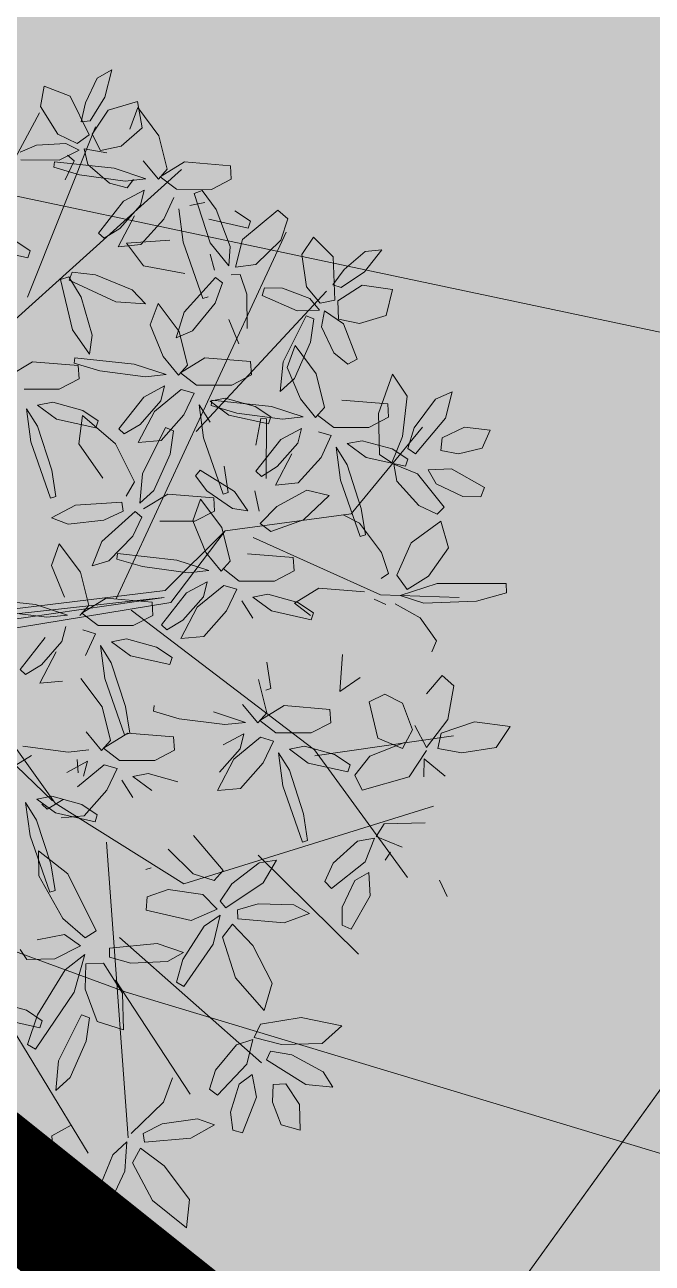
# Model space of a CAD drawing. Header units: inches. Extents: x 218980 to 233865, y 587194 to 599270.
# Drawn here: x 219023.88 to 219029.03, y 587369.88 to 587380.04 of the extents above; entities that cross this region are included whole.
import ezdxf

# ---------------------------------------------------------------- set-up
doc = ezdxf.new("R2010")
doc.units = ezdxf.units.IN
doc.header["$MEASUREMENT"] = 0
for name, pattern in [('01', [0]), ('DASHDOT2', [0.5, 0.25, -0.125, 0, -0.125]), ('State_Boundary_2', [13.5, 5, -1.6, 0.3, -1.6, 5])]:
    doc.linetypes.add(name, pattern=pattern)
doc.layers.get('0').update_dxf_attribs({"lineweight": 0})
for name, color, linetype, lineweight in [('Minor Contour', 250, 'Continuous', 0), ('Planning Boundary', 222, '01', 0), ('Proposed Services', 11, '01', 0), ('Proposed Urban Design', 250, 'Continuous', 0), ('Town Boundary', 220, 'DASHDOT2', 30)]:
    doc.layers.add(name, color=color, linetype=linetype, lineweight=lineweight)
doc.layers.add('Open Space Within Settlement Active', color=7, linetype='01', lineweight=0, true_color=0xb1d336)
doc.layers.add('Open Space Within Settlement Passive', color=7, linetype='01', lineweight=0, true_color=0xcbe279)

# ---------------------------------------------------------------- blocks, each defined once
blk = doc.blocks.new('tree2')
at = {"color": 60}
for p, q in [((325199.115, 3048397.546), (325198.994, 3048397.478)), ((325199.057, 3048397.322), (325199.115, 3048397.546)), ((325198.529, 3048397.245), (325198.558, 3048397.412)), ((325198.558, 3048397.412), (325198.771, 3048397.329)), ((325198.994, 3048397.478), (325198.897, 3048397.273)), ((325198.771, 3048397.329), (325198.929, 3048397.012)), ((325198.935, 3048397.127), (325199.057, 3048397.322)), ((325199.084, 3048397.215), (325199.325, 3048397.285)), ((325199.325, 3048397.285), (325199.364, 3048397.068)), ((325198.672, 3048397.017), (325198.529, 3048397.245)), ((325198.897, 3048397.273), (325198.863, 3048397.119)), ((325198.954, 3048397.018), (325199.084, 3048397.215)), ((325199.327, 3048397.235), (325199.262, 3048397.058)), ((325199.501, 3048397.004), (325199.327, 3048397.235)), ((325198.863, 3048397.119), (325198.935, 3048397.127)), ((325198.83, 3048396.94), (325198.672, 3048397.017)), ((325198.929, 3048397.012), (325198.83, 3048396.94)), ((325199.021, 3048396.882), (325198.954, 3048397.018)), ((325199.364, 3048397.068), (325199.192, 3048396.919)), ((325199.569, 3048396.729), (325199.501, 3048397.004)), ((325198.362, 3048396.87), (325198.496, 3048396.928)), ((325198.496, 3048396.928), (325198.736, 3048396.941)), ((325198.847, 3048396.887), (325198.682, 3048396.804)), ((325198.736, 3048396.941), (325198.847, 3048396.887)), ((325198.888, 3048396.898), (325199.074, 3048396.863)), ((325198.917, 3048396.768), (325198.888, 3048396.898)), ((325199.192, 3048396.919), (325199.021, 3048396.882)), ((325198.682, 3048396.804), (325198.368, 3048396.805)), ((325198.645, 3048396.789), (325198.639, 3048396.745)), ((325199.132, 3048396.737), (325198.645, 3048396.789)), ((325198.804, 3048396.797), (325198.731, 3048396.642)), ((325198.749, 3048396.846), (325198.804, 3048396.797)), ((325199.37, 3048396.799), (325199.496, 3048396.647)), ((325199.512, 3048396.666), (325199.711, 3048396.789)), ((325199.711, 3048396.789), (325200.087, 3048396.758)), ((325198.639, 3048396.745), (325198.85, 3048396.682)), ((325198.85, 3048396.682), (325199.224, 3048396.632)), ((325199.096, 3048396.614), (325198.917, 3048396.768)), ((325199.393, 3048396.651), (325199.132, 3048396.737)), ((325199.496, 3048396.647), (325199.569, 3048396.729)), ((325199.24, 3048396.576), (325199.096, 3048396.614)), ((325199.224, 3048396.632), (325199.393, 3048396.651)), ((325199.292, 3048396.644), (325199.24, 3048396.576)), ((325199.644, 3048396.565), (325199.512, 3048396.666)), ((325199.38, 3048396.557), (325199.211, 3048396.466)), ((325199.349, 3048396.435), (325199.38, 3048396.557)), ((325199.541, 3048396.319), (325199.624, 3048396.498)), ((325199.932, 3048396.564), (325199.644, 3048396.565)), ((325199.791, 3048396.529), (325199.855, 3048396.555)), ((325199.211, 3048396.466), (325199.006, 3048396.205)), ((325199.181, 3048396.242), (325199.349, 3048396.435)), ((325199.878, 3048396.456), (325199.754, 3048396.432)), ((325199.299, 3048396.348), (325199.165, 3048396.092)), ((325199.353, 3048396.11), (325199.541, 3048396.319)), ((325199.006, 3048396.205), (325199.05, 3048396.163)), ((325199.05, 3048396.163), (325199.181, 3048396.242)), ((325198.102, 3048396.075), (325198.426, 3048396.002)), ((325198.445, 3048396.06), (325198.317, 3048396.145)), ((325199.165, 3048396.092), (325199.353, 3048396.11)), ((325199.59, 3048396.146), (325199.235, 3048396.122)), ((325199.235, 3048396.122), (325199.374, 3048395.935)), ((325198.426, 3048396.002), (325198.445, 3048396.06)), ((325198.764, 3048395.819), (325198.788, 3048395.884)), ((325198.788, 3048395.884), (325198.98, 3048395.862)), ((325198.694, 3048395.823), (325198.76, 3048395.845)), ((325198.792, 3048395.412), (325198.694, 3048395.823)), ((325198.76, 3048395.845), (325198.862, 3048395.68)), ((325199.147, 3048395.64), (325198.764, 3048395.819)), ((325198.98, 3048395.862), (325199.281, 3048395.738)), ((325198.862, 3048395.68), (325198.952, 3048395.367)), ((325198.93, 3048395.211), (325198.792, 3048395.412)), ((325198.952, 3048395.367), (325198.93, 3048395.211)), ((325198.811, 3048395.182), (325198.804, 3048395.138)), ((325198.263, 3048395.027), (325198.462, 3048395.149)), ((325198.462, 3048395.149), (325198.838, 3048395.118)), ((325198.683, 3048394.925), (325198.395, 3048394.925)), ((325198.415, 3048394.763), (325198.45, 3048394.491)), ((325198.505, 3048394.619), (325198.415, 3048394.763)), ((325198.629, 3048394.817), (325198.505, 3048394.792)), ((325198.621, 3048394.26), (325198.505, 3048394.619)), ((325198.655, 3048394.042), (325198.621, 3048394.26))]:
    blk.add_line(p, q, dxfattribs=at)
at = {"color": 44}
for p, q in [((325197.484, 3048395.268), (325198.521, 3048397.192)), ((325198.421, 3048395.678), (325198.98, 3048397.077)), ((325197.575, 3048394.824), (325199.687, 3048396.726)), ((325199.149, 3048393.204), (325200.544, 3048396.213)), ((325199.805, 3048394.577), (325200.876, 3048395.727)), ((325201.078, 3048393.9), (325201.664, 3048394.611)), ((325200.044, 3048393.76), (325201.078, 3048393.9)), ((325199.552, 3048393.272), (325200.044, 3048393.76)), ((325199.597, 3048393.173), (325200.044, 3048393.76)), ((325200.273, 3048393.706), (325201.319, 3048393.236)), ((325197.629, 3048393.038), (325199.552, 3048393.272)), ((325197.586, 3048392.932), (325199.543, 3048393.213)), ((325199.543, 3048393.213), (325197.609, 3048393)), ((325197.687, 3048392.859), (325199.597, 3048393.173)), ((325199.273, 3048393.11), (325200.778, 3048391.963)), ((325197.687, 3048392.859), (325198.65, 3048391.525)), ((325197.445, 3048392.685), (325198.626, 3048391.544)), ((325200.78, 3048391.915), (325201.918, 3048392.078)), ((325200.778, 3048391.963), (325201.54, 3048390.915)), ((325198.65, 3048391.525), (325199.705, 3048390.862)), ((325199.705, 3048390.862), (325201.753, 3048391.502)), ((325197.325, 3048391.271), (325198.919, 3048388.652)), ((325199.07, 3048391.205), (325199.248, 3048388.777)), ((325200.315, 3048391.099), (325201.138, 3048390.285)), ((325199.176, 3048390.423), (325200.342, 3048389.394)), ((325199.143, 3048390.073), (325199.757, 3048389.138))]:
    blk.add_line(p, q, dxfattribs=at)
at = {"color": 62}
for p, q in [((325200.087, 3048396.758), (325200.094, 3048396.648)), ((325200.094, 3048396.648), (325199.932, 3048396.564)), ((325199.921, 3048396.126), (325199.791, 3048396.529)), ((325199.855, 3048396.555), (325199.97, 3048396.399)), ((325199.664, 3048396.403), (325199.699, 3048396.131)), ((325199.97, 3048396.399), (325200.084, 3048396.094)), ((325200.252, 3048396.304), (325200.124, 3048396.388)), ((325200.186, 3048396.153), (325200.476, 3048396.394)), ((325200.476, 3048396.394), (325200.557, 3048396.321)), ((325199.909, 3048396.318), (325200.233, 3048396.245)), ((325200.233, 3048396.245), (325200.252, 3048396.304)), ((325200.557, 3048396.321), (325200.501, 3048396.147)), ((325200.674, 3048396.03), (325200.768, 3048396.171)), ((325200.768, 3048396.171), (325200.929, 3048396.009)), ((325199.699, 3048396.131), (325199.861, 3048395.669)), ((325200.075, 3048395.937), (325199.921, 3048396.126)), ((325200.084, 3048396.094), (325200.075, 3048395.937)), ((325200.13, 3048395.926), (325200.186, 3048396.153)), ((325200.501, 3048396.147), (325200.295, 3048395.946)), ((325201.187, 3048395.886), (325201.331, 3048396.067)), ((325201.331, 3048396.067), (325201.194, 3048396.054)), ((325199.956, 3048395.9), (325199.921, 3048396.032)), ((325200.711, 3048395.763), (325200.674, 3048396.03)), ((325200.929, 3048396.009), (325200.944, 3048395.655)), ((325201.194, 3048396.054), (325201.021, 3048395.906)), ((325199.374, 3048395.935), (325199.714, 3048395.872)), ((325200.094, 3048395.863), (325200.167, 3048395.866)), ((325200.295, 3048395.946), (325200.13, 3048395.926)), ((325200.167, 3048395.866), (325200.223, 3048395.705)), ((325201.021, 3048395.906), (325200.928, 3048395.779)), ((325200.997, 3048395.758), (325201.187, 3048395.886)), ((325199.709, 3048395.557), (325199.964, 3048395.84)), ((325200.023, 3048395.796), (325199.961, 3048395.631)), ((325199.964, 3048395.84), (325200.023, 3048395.796)), ((325200.825, 3048395.629), (325200.711, 3048395.763)), ((325200.928, 3048395.779), (325200.997, 3048395.758)), ((325200.969, 3048395.65), (325201.168, 3048395.777)), ((325201.168, 3048395.777), (325201.417, 3048395.743)), ((325199.281, 3048395.738), (325199.39, 3048395.624)), ((325199.861, 3048395.669), (325199.904, 3048395.682)), ((325200.223, 3048395.705), (325200.224, 3048395.422)), ((325200.348, 3048395.694), (325200.368, 3048395.756)), ((325200.634, 3048395.566), (325200.348, 3048395.694)), ((325200.368, 3048395.756), (325200.514, 3048395.754)), ((325200.514, 3048395.754), (325200.739, 3048395.668)), ((325200.739, 3048395.668), (325200.818, 3048395.573)), ((325201.417, 3048395.743), (325201.364, 3048395.529)), ((325199.39, 3048395.624), (325199.147, 3048395.64)), ((325199.493, 3048395.628), (325199.428, 3048395.451)), ((325199.666, 3048395.397), (325199.493, 3048395.628)), ((325199.642, 3048395.345), (325199.709, 3048395.557)), ((325199.961, 3048395.631), (325199.777, 3048395.403)), ((325200.818, 3048395.573), (325200.634, 3048395.566)), ((325200.944, 3048395.655), (325200.825, 3048395.629)), ((325200.834, 3048395.436), (325200.86, 3048395.567)), ((325200.86, 3048395.567), (325201.016, 3048395.46)), ((325200.975, 3048395.499), (325200.969, 3048395.65)), ((325200.156, 3048395.296), (325200.074, 3048395.495)), ((325200.519, 3048395.148), (325200.708, 3048395.527)), ((325200.708, 3048395.527), (325200.772, 3048395.501)), ((325200.772, 3048395.501), (325200.745, 3048395.309)), ((325201.146, 3048395.463), (325200.975, 3048395.499)), ((325201.016, 3048395.46), (325201.126, 3048395.171)), ((325201.364, 3048395.529), (325201.146, 3048395.463)), ((325199.428, 3048395.451), (325199.536, 3048395.192)), ((325199.777, 3048395.403), (325199.642, 3048395.345)), ((325199.735, 3048395.122), (325199.666, 3048395.397)), ((325200.935, 3048395.223), (325200.834, 3048395.436)), ((325200.618, 3048395.281), (325200.553, 3048395.103)), ((325200.745, 3048395.309), (325200.613, 3048395.012)), ((325200.791, 3048395.049), (325200.618, 3048395.281)), ((325199.298, 3048395.13), (325198.811, 3048395.182)), ((325199.536, 3048395.192), (325199.662, 3048395.04)), ((325199.678, 3048395.059), (325199.877, 3048395.182)), ((325199.877, 3048395.182), (325200.253, 3048395.151)), ((325200.253, 3048395.151), (325200.26, 3048395.041)), ((325201.051, 3048395.13), (325200.935, 3048395.223)), ((325201.126, 3048395.171), (325201.051, 3048395.13)), ((325198.804, 3048395.138), (325199.016, 3048395.075)), ((325198.838, 3048395.118), (325198.845, 3048395.009)), ((325199.016, 3048395.075), (325199.39, 3048395.025)), ((325199.559, 3048395.044), (325199.298, 3048395.13)), ((325199.662, 3048395.04), (325199.735, 3048395.122)), ((325199.81, 3048394.958), (325199.678, 3048395.059)), ((325200.496, 3048394.906), (325200.519, 3048395.148)), ((325200.553, 3048395.103), (325200.661, 3048394.844)), ((325198.845, 3048395.009), (325198.683, 3048394.925)), ((325199.546, 3048394.95), (325199.376, 3048394.859)), ((325199.39, 3048395.025), (325199.559, 3048395.044)), ((325199.515, 3048394.828), (325199.546, 3048394.95)), ((325200.098, 3048394.957), (325199.81, 3048394.958)), ((325200.26, 3048395.041), (325200.098, 3048394.957)), ((325200.613, 3048395.012), (325200.496, 3048394.906)), ((325201.302, 3048394.724), (325201.418, 3048395.046)), ((325201.418, 3048395.046), (325201.538, 3048394.866)), ((325199.376, 3048394.859), (325199.172, 3048394.598)), ((325199.684, 3048394.922), (325199.465, 3048394.741)), ((325199.789, 3048394.891), (325199.684, 3048394.922)), ((325199.706, 3048394.712), (325199.789, 3048394.891)), ((325200.044, 3048394.849), (325199.92, 3048394.825)), ((325200.29, 3048394.781), (325200.044, 3048394.849)), ((325201.538, 3048394.866), (325201.5, 3048394.535)), ((325201.771, 3048394.841), (325201.906, 3048394.903)), ((325201.906, 3048394.903), (325201.852, 3048394.686)), ((325198.505, 3048394.792), (325198.66, 3048394.678)), ((325198.875, 3048394.748), (325198.629, 3048394.817)), ((325199.003, 3048394.664), (325198.875, 3048394.748)), ((325199.347, 3048394.635), (325199.515, 3048394.828)), ((325199.83, 3048394.796), (325199.865, 3048394.524)), ((325199.92, 3048394.652), (325199.83, 3048394.796)), ((325199.92, 3048394.825), (325200.075, 3048394.711)), ((325199.936, 3048394.834), (325199.929, 3048394.79)), ((325199.929, 3048394.79), (325200.141, 3048394.727)), ((325200.423, 3048394.782), (325199.936, 3048394.834)), ((325200.418, 3048394.697), (325200.29, 3048394.781)), ((325200.684, 3048394.697), (325200.423, 3048394.782)), ((325201.002, 3048394.834), (325201.378, 3048394.803)), ((325201.378, 3048394.803), (325201.385, 3048394.693)), ((325201.596, 3048394.607), (325201.771, 3048394.841)), ((325198.66, 3048394.678), (325198.984, 3048394.606)), ((325198.874, 3048394.708), (325198.842, 3048394.476)), ((325199.145, 3048394.476), (325198.874, 3048394.708)), ((325198.984, 3048394.606), (325199.003, 3048394.664)), ((325199.465, 3048394.741), (325199.331, 3048394.485)), ((325199.519, 3048394.503), (325199.706, 3048394.712)), ((325200.075, 3048394.711), (325200.399, 3048394.638)), ((325200.141, 3048394.727), (325200.515, 3048394.677)), ((325200.337, 3048394.682), (325200.297, 3048394.465)), ((325200.382, 3048394.68), (325200.337, 3048394.682)), ((325200.399, 3048394.638), (325200.418, 3048394.697)), ((325200.515, 3048394.677), (325200.684, 3048394.697)), ((325201.385, 3048394.693), (325201.223, 3048394.609)), ((325201.852, 3048394.686), (325201.607, 3048394.394)), ((325199.172, 3048394.598), (325199.216, 3048394.556)), ((325199.216, 3048394.556), (325199.347, 3048394.635)), ((325199.367, 3048394.23), (325199.555, 3048394.608)), ((325199.555, 3048394.608), (325199.619, 3048394.582)), ((325199.619, 3048394.582), (325199.592, 3048394.39)), ((325201.543, 3048394.438), (325201.596, 3048394.607)), ((325201.825, 3048394.524), (325202.009, 3048394.611)), ((325202.009, 3048394.611), (325202.219, 3048394.588)), ((325202.219, 3048394.588), (325202.153, 3048394.44)), ((325198.45, 3048394.491), (325198.612, 3048394.029)), ((325198.842, 3048394.476), (325199.041, 3048394.194)), ((325199.3, 3048394.163), (325199.145, 3048394.476)), ((325199.331, 3048394.485), (325199.519, 3048394.503)), ((325199.865, 3048394.524), (325200.027, 3048394.062)), ((325200.501, 3048394.511), (325200.297, 3048394.25)), ((325201.815, 3048394.42), (325201.825, 3048394.524)), ((325202.153, 3048394.44), (325201.959, 3048394.394)), ((325199.592, 3048394.39), (325199.46, 3048394.093)), ((325201.607, 3048394.394), (325201.543, 3048394.438)), ((325201.959, 3048394.394), (325201.815, 3048394.42)), ((325199.839, 3048394.26), (325199.802, 3048394.212)), ((325200.12, 3048394.084), (325199.839, 3048394.26)), ((325200.07, 3048394.075), (325200.035, 3048394.293)), ((325200.297, 3048394.25), (325200.341, 3048394.208)), ((325201.71, 3048394.261), (325201.9, 3048394.271)), ((325201.9, 3048394.271), (325202.173, 3048394.116)), ((325199.233, 3048394.045), (325199.3, 3048394.163)), ((325199.344, 3048393.988), (325199.367, 3048394.23)), ((325199.802, 3048394.212), (325199.895, 3048394.089)), ((325198.612, 3048394.029), (325198.655, 3048394.042)), ((325199.46, 3048394.093), (325199.344, 3048393.988)), ((325199.375, 3048393.941), (325199.574, 3048394.063)), ((325199.574, 3048394.063), (325199.95, 3048394.032)), ((325199.895, 3048394.089), (325200.104, 3048393.943)), ((325199.95, 3048394.032), (325199.957, 3048393.923)), ((325200.027, 3048394.062), (325200.07, 3048394.075)), ((325202.143, 3048394.041), (325201.993, 3048394.043)), ((325202.173, 3048394.116), (325202.143, 3048394.041)), ((325198.62, 3048393.868), (325198.816, 3048393.973)), ((325198.816, 3048393.973), (325199.196, 3048393.996)), ((325199.196, 3048393.996), (325199.207, 3048393.923)), ((325199.843, 3048394.02), (325199.778, 3048393.842)), ((325200.016, 3048393.789), (325199.843, 3048394.02)), ((325198.757, 3048393.815), (325198.62, 3048393.868)), ((325199.048, 3048393.848), (325198.757, 3048393.815)), ((325199.033, 3048393.673), (325199.305, 3048393.921)), ((325199.207, 3048393.923), (325199.048, 3048393.848)), ((325199.36, 3048393.872), (325199.287, 3048393.717)), ((325199.305, 3048393.921), (325199.36, 3048393.872)), ((325199.795, 3048393.839), (325199.507, 3048393.839)), ((325199.957, 3048393.923), (325199.795, 3048393.839)), ((325198.683, 3048393.654), (325198.618, 3048393.476)), ((325198.857, 3048393.422), (325198.683, 3048393.654)), ((325198.952, 3048393.473), (325199.033, 3048393.673)), ((325199.287, 3048393.717), (325199.089, 3048393.515)), ((325199.161, 3048393.574), (325199.154, 3048393.529)), ((325199.154, 3048393.529), (325199.366, 3048393.467)), ((325199.648, 3048393.521), (325199.161, 3048393.574)), ((325198.618, 3048393.476), (325198.727, 3048393.217)), ((325198.926, 3048393.147), (325198.857, 3048393.422)), ((325199.089, 3048393.515), (325198.952, 3048393.473)), ((325199.366, 3048393.467), (325199.74, 3048393.417)), ((325198.489, 3048393.155), (325198.002, 3048393.207)), ((325198.749, 3048393.07), (325198.489, 3048393.155)), ((325198.852, 3048393.065), (325198.926, 3048393.147)), ((325198.869, 3048393.085), (325199.068, 3048393.207)), ((325199.068, 3048393.207), (325199.444, 3048393.176)), ((325199.444, 3048393.176), (325199.451, 3048393.067)), ((325198.207, 3048393.1), (325198.581, 3048393.051)), ((325198.581, 3048393.051), (325198.749, 3048393.07)), ((325199.001, 3048392.983), (325198.869, 3048393.085)), ((325199.451, 3048393.067), (325199.289, 3048392.983)), ((325198.705, 3048392.853), (325198.737, 3048392.976)), ((325198.98, 3048392.916), (325198.875, 3048392.947)), ((325198.897, 3048392.737), (325198.98, 3048392.916)), ((325199.289, 3048392.983), (325199.001, 3048392.983)), ((325199.02, 3048392.821), (325199.056, 3048392.549)), ((325199.11, 3048392.677), (325199.02, 3048392.821)), ((325199.235, 3048392.875), (325199.111, 3048392.851))]:
    blk.add_line(p, q, dxfattribs=at)
at = {"color": 64}
for p, q in [((325200.86, 3048394.774), (325200.791, 3048395.049)), ((325200.661, 3048394.844), (325200.786, 3048394.692)), ((325200.786, 3048394.692), (325200.86, 3048394.774)), ((325200.381, 3048394.191), (325200.382, 3048394.68)), ((325200.935, 3048394.61), (325200.803, 3048394.711)), ((325201.311, 3048394.387), (325201.302, 3048394.724)), ((325200.671, 3048394.602), (325200.501, 3048394.511)), ((325200.64, 3048394.48), (325200.671, 3048394.602)), ((325200.914, 3048394.543), (325200.809, 3048394.574)), ((325200.831, 3048394.364), (325200.914, 3048394.543)), ((325201.223, 3048394.609), (325200.935, 3048394.61)), ((325200.472, 3048394.288), (325200.64, 3048394.48)), ((325200.955, 3048394.448), (325200.99, 3048394.176)), ((325201.045, 3048394.304), (325200.955, 3048394.448)), ((325201.169, 3048394.501), (325201.045, 3048394.477)), ((325201.045, 3048394.477), (325201.2, 3048394.363)), ((325201.415, 3048394.433), (325201.169, 3048394.501)), ((325201.5, 3048394.535), (325201.412, 3048394.319)), ((325200.59, 3048394.393), (325200.456, 3048394.137)), ((325200.644, 3048394.155), (325200.831, 3048394.364)), ((325201.2, 3048394.363), (325201.524, 3048394.291)), ((325201.412, 3048394.319), (325201.311, 3048394.387)), ((325201.543, 3048394.349), (325201.415, 3048394.433)), ((325201.524, 3048394.291), (325201.543, 3048394.349)), ((325200.341, 3048394.208), (325200.472, 3048394.288)), ((325201.16, 3048393.945), (325201.045, 3048394.304)), ((325201.427, 3048394.308), (325201.621, 3048394.23)), ((325201.452, 3048394.168), (325201.427, 3048394.308)), ((325201.776, 3048394.146), (325201.71, 3048394.261)), ((325200.456, 3048394.137), (325200.644, 3048394.155)), ((325200.99, 3048394.176), (325201.152, 3048393.714)), ((325201.634, 3048393.969), (325201.452, 3048394.168)), ((325201.621, 3048394.23), (325201.84, 3048393.956)), ((325201.993, 3048394.043), (325201.776, 3048394.146)), ((325200.229, 3048393.925), (325200.12, 3048394.084)), ((325200.287, 3048394.088), (325200.324, 3048393.922)), ((325200.714, 3048394.095), (325200.468, 3048393.961)), ((325200.686, 3048393.852), (325200.898, 3048394.05)), ((325200.898, 3048394.05), (325200.714, 3048394.095)), ((325200.104, 3048393.943), (325200.229, 3048393.925)), ((325200.468, 3048393.961), (325200.33, 3048393.82)), ((325201.195, 3048393.727), (325201.16, 3048393.945)), ((325201.783, 3048393.898), (325201.634, 3048393.969)), ((325201.84, 3048393.956), (325201.783, 3048393.898)), ((325199.778, 3048393.842), (325199.886, 3048393.583)), ((325200.419, 3048393.755), (325200.686, 3048393.852)), ((325201.146, 3048393.824), (325201.012, 3048393.891)), ((325201.569, 3048393.663), (325201.813, 3048393.839)), ((325201.813, 3048393.839), (325201.877, 3048393.622)), ((325200.085, 3048393.513), (325200.016, 3048393.789)), ((325200.33, 3048393.82), (325200.419, 3048393.755)), ((325201.326, 3048393.582), (325201.146, 3048393.824)), ((325201.152, 3048393.714), (325201.195, 3048393.727)), ((325201.453, 3048393.397), (325201.569, 3048393.663)), ((325199.886, 3048393.583), (325200.012, 3048393.431)), ((325200.227, 3048393.573), (325200.603, 3048393.543)), ((325200.603, 3048393.543), (325200.61, 3048393.433)), ((325201.384, 3048393.41), (325201.326, 3048393.582)), ((325201.877, 3048393.622), (325201.712, 3048393.389)), ((325199.909, 3048393.436), (325199.648, 3048393.521)), ((325199.74, 3048393.417), (325199.909, 3048393.436)), ((325200.012, 3048393.431), (325200.085, 3048393.513)), ((325200.16, 3048393.349), (325200.028, 3048393.451)), ((325200.61, 3048393.433), (325200.448, 3048393.349)), ((325199.896, 3048393.342), (325199.727, 3048393.251)), ((325199.865, 3048393.219), (325199.896, 3048393.342)), ((325200.448, 3048393.349), (325200.16, 3048393.349)), ((325201.324, 3048393.369), (325201.384, 3048393.41)), ((325201.537, 3048393.279), (325201.453, 3048393.397)), ((325201.479, 3048393.231), (325201.785, 3048393.33)), ((325201.712, 3048393.389), (325201.537, 3048393.279)), ((325201.785, 3048393.33), (325202.349, 3048393.33)), ((325202.349, 3048393.33), (325202.354, 3048393.253)), ((325199.727, 3048393.251), (325199.522, 3048392.99)), ((325199.697, 3048393.027), (325199.865, 3048393.219)), ((325200.034, 3048393.313), (325199.815, 3048393.133)), ((325200.139, 3048393.282), (325200.034, 3048393.313)), ((325200.056, 3048393.103), (325200.139, 3048393.282)), ((325200.394, 3048393.241), (325200.27, 3048393.217)), ((325200.64, 3048393.172), (325200.394, 3048393.241)), ((325200.613, 3048393.167), (325200.812, 3048393.29)), ((325200.812, 3048393.29), (325201.188, 3048393.259)), ((325201.319, 3048393.236), (325201.964, 3048393.213)), ((325201.673, 3048393.167), (325201.479, 3048393.231)), ((325202.354, 3048393.253), (325202.107, 3048393.184)), ((325199.815, 3048393.133), (325199.681, 3048392.876)), ((325200.27, 3048393.043), (325200.18, 3048393.187)), ((325200.27, 3048393.217), (325200.425, 3048393.103)), ((325200.745, 3048393.065), (325200.613, 3048393.167)), ((325200.768, 3048393.088), (325200.64, 3048393.172)), ((325201.266, 3048393.2), (325201.362, 3048393.156)), ((325201.645, 3048393.046), (325201.438, 3048393.162)), ((325202.107, 3048393.184), (325201.673, 3048393.167)), ((325199.566, 3048392.948), (325199.697, 3048393.027)), ((325199.869, 3048392.894), (325200.056, 3048393.103)), ((325200.425, 3048393.103), (325200.749, 3048393.03)), ((325200.749, 3048393.03), (325200.768, 3048393.088)), ((325201.778, 3048392.857), (325201.645, 3048393.046)), ((325199.522, 3048392.99), (325199.566, 3048392.948)), ((325198.567, 3048392.885), (325198.362, 3048392.623)), ((325198.538, 3048392.661), (325198.705, 3048392.853)), ((325199.111, 3048392.851), (325199.266, 3048392.736)), ((325199.48, 3048392.806), (325199.235, 3048392.875)), ((325199.681, 3048392.876), (325199.869, 3048392.894)), ((325201.741, 3048392.767), (325201.778, 3048392.857)), ((325198.656, 3048392.767), (325198.522, 3048392.51)), ((325199.266, 3048392.736), (325199.59, 3048392.664)), ((325199.608, 3048392.722), (325199.48, 3048392.806)), ((325199.59, 3048392.664), (325199.608, 3048392.722)), ((325198.362, 3048392.623), (325198.407, 3048392.582)), ((325198.407, 3048392.582), (325198.538, 3048392.661)), ((325199.226, 3048392.318), (325199.11, 3048392.677)), ((325198.522, 3048392.51), (325198.71, 3048392.528)), ((325199.034, 3048392.316), (325198.86, 3048392.548)), ((325199.056, 3048392.549), (325199.218, 3048392.087)), ((325201.697, 3048392.424), (325201.825, 3048392.574)), ((325201.825, 3048392.574), (325201.92, 3048392.489)), ((325201.354, 3048392.421), (325201.5, 3048392.345)), ((325201.92, 3048392.489), (325201.872, 3048392.212)), ((325199.102, 3048392.041), (325199.034, 3048392.316)), ((325199.261, 3048392.1), (325199.226, 3048392.318)), ((325199.462, 3048392.326), (325199.455, 3048392.282)), ((325199.455, 3048392.282), (325199.667, 3048392.219)), ((325199.667, 3048392.219), (325200.041, 3048392.17)), ((325198.903, 3048392.111), (325199.029, 3048391.959)), ((325199.046, 3048391.978), (325199.245, 3048392.101)), ((325199.245, 3048392.101), (325199.62, 3048392.07)), ((325201.817, 3048392.099), (325202.09, 3048392.194)), ((325202.09, 3048392.194), (325202.384, 3048392.155)), ((325202.384, 3048392.155), (325202.269, 3048391.982)), ((325199.029, 3048391.959), (325199.102, 3048392.041)), ((325199.218, 3048392.087), (325199.261, 3048392.1)), ((325199.62, 3048392.07), (325199.627, 3048391.96)), ((325198.256, 3048391.793), (325198.455, 3048391.916)), ((325198.383, 3048391.994), (325198.757, 3048391.944)), ((325198.757, 3048391.944), (325198.926, 3048391.964)), ((325199.177, 3048391.877), (325199.046, 3048391.978)), ((325199.627, 3048391.96), (325199.466, 3048391.876)), ((325202.269, 3048391.982), (325201.987, 3048391.938)), ((325198.914, 3048391.869), (325198.744, 3048391.778)), ((325198.831, 3048391.885), (325198.838, 3048391.775)), ((325199.052, 3048391.841), (325198.832, 3048391.66)), ((325198.882, 3048391.747), (325198.914, 3048391.869)), ((325199.157, 3048391.81), (325199.052, 3048391.841)), ((325199.074, 3048391.631), (325199.157, 3048391.81)), ((325199.466, 3048391.876), (325199.177, 3048391.877)), ((325199.287, 3048391.571), (325199.197, 3048391.715)), ((325199.412, 3048391.768), (325199.287, 3048391.744)), ((325199.287, 3048391.744), (325199.443, 3048391.63)), ((325199.657, 3048391.7), (325199.412, 3048391.768)), ((325198.887, 3048391.422), (325199.074, 3048391.631)), ((325198.407, 3048391.53), (325198.443, 3048391.258)), ((325198.497, 3048391.386), (325198.407, 3048391.53)), ((325198.622, 3048391.583), (325198.498, 3048391.559)), ((325198.498, 3048391.559), (325198.653, 3048391.445)), ((325198.539, 3048391.517), (325198.584, 3048391.475)), ((325198.584, 3048391.475), (325198.715, 3048391.555)), ((325198.868, 3048391.515), (325198.622, 3048391.583)), ((325198.995, 3048391.431), (325198.868, 3048391.515)), ((325198.653, 3048391.445), (325198.977, 3048391.372)), ((325198.698, 3048391.404), (325198.887, 3048391.422)), ((325198.977, 3048391.372), (325198.995, 3048391.431))]:
    blk.add_line(p, q, dxfattribs=at)
at = {"color": 66}
for p, q in [((325200.985, 3048392.441), (325201.006, 3048392.746)), ((325200.42, 3048392.466), (325200.386, 3048392.684)), ((325200.386, 3048392.266), (325200.317, 3048392.541)), ((325201.153, 3048392.557), (325200.985, 3048392.441)), ((325200.377, 3048392.453), (325200.42, 3048392.466)), ((325201.227, 3048392.357), (325201.354, 3048392.421)), ((325200.187, 3048392.336), (325200.313, 3048392.184)), ((325200.329, 3048392.204), (325200.528, 3048392.326)), ((325200.528, 3048392.326), (325200.904, 3048392.295)), ((325201.298, 3048392.058), (325201.227, 3048392.357)), ((325201.5, 3048392.345), (325201.582, 3048392.128)), ((325200.21, 3048392.189), (325199.949, 3048392.274)), ((325200.313, 3048392.184), (325200.386, 3048392.266)), ((325200.461, 3048392.102), (325200.329, 3048392.204)), ((325200.904, 3048392.295), (325200.911, 3048392.186)), ((325201.872, 3048392.212), (325201.696, 3048391.983)), ((325200.041, 3048392.17), (325200.21, 3048392.189)), ((325200.749, 3048392.102), (325200.461, 3048392.102)), ((325200.911, 3048392.186), (325200.749, 3048392.102)), ((325201.582, 3048392.128), (325201.5, 3048391.974)), ((325201.696, 3048391.983), (325201.6, 3048392.164)), ((325200.197, 3048392.095), (325200.027, 3048392.004)), ((325200.335, 3048392.066), (325200.116, 3048391.886)), ((325200.166, 3048391.972), (325200.197, 3048392.095)), ((325200.44, 3048392.035), (325200.335, 3048392.066)), ((325200.357, 3048391.856), (325200.44, 3048392.035)), ((325201.231, 3048391.912), (325201.517, 3048392.023)), ((325201.5, 3048391.974), (325201.298, 3048392.058)), ((325201.788, 3048391.975), (325201.817, 3048392.099)), ((325199.998, 3048391.78), (325200.166, 3048391.972)), ((325200.481, 3048391.94), (325200.516, 3048391.668)), ((325200.571, 3048391.796), (325200.481, 3048391.94)), ((325200.695, 3048391.994), (325200.571, 3048391.97)), ((325200.571, 3048391.97), (325200.726, 3048391.855)), ((325200.941, 3048391.925), (325200.695, 3048391.994)), ((325201.069, 3048391.841), (325200.941, 3048391.925)), ((325201.109, 3048391.754), (325201.231, 3048391.912)), ((325201.695, 3048391.959), (325201.554, 3048391.743)), ((325201.987, 3048391.938), (325201.788, 3048391.975)), ((325200.116, 3048391.886), (325199.982, 3048391.629)), ((325200.17, 3048391.647), (325200.357, 3048391.856)), ((325200.686, 3048391.437), (325200.571, 3048391.796)), ((325200.726, 3048391.855), (325201.05, 3048391.783)), ((325201.05, 3048391.783), (325201.069, 3048391.841)), ((325201.674, 3048391.741), (325201.678, 3048391.89)), ((325201.678, 3048391.89), (325201.849, 3048391.746)), ((325201.167, 3048391.633), (325201.109, 3048391.754)), ((325201.554, 3048391.743), (325201.167, 3048391.633)), ((325199.982, 3048391.629), (325200.17, 3048391.647)), ((325200.516, 3048391.668), (325200.678, 3048391.206)), ((325200.721, 3048391.219), (325200.686, 3048391.437)), ((325198.613, 3048391.027), (325198.497, 3048391.386)), ((325201.282, 3048391.253), (325201.35, 3048391.355)), ((325201.35, 3048391.355), (325201.686, 3048391.363)), ((325198.443, 3048391.258), (325198.605, 3048390.796)), ((325200.678, 3048391.206), (325200.721, 3048391.219)), ((325200.931, 3048391.032), (325201.13, 3048391.213)), ((325201.13, 3048391.213), (325201.27, 3048391.239)), ((325201.27, 3048391.239), (325201.192, 3048391.044)), ((325201.497, 3048391.165), (325201.282, 3048391.253)), ((325198.512, 3048391.133), (325198.754, 3048390.945)), ((325198.515, 3048390.929), (325198.512, 3048391.133)), ((325201.356, 3048391.058), (325201.4, 3048391.122)), ((325198.648, 3048390.809), (325198.613, 3048391.027)), ((325199.394, 3048390.981), (325199.437, 3048390.994)), ((325200.861, 3048390.883), (325200.931, 3048391.032)), ((325201.192, 3048391.044), (325200.918, 3048390.825)), ((325198.712, 3048390.58), (325198.515, 3048390.929)), ((325198.754, 3048390.945), (325198.985, 3048390.477)), ((325200.918, 3048390.825), (325200.861, 3048390.883)), ((325201.005, 3048390.672), (325201.108, 3048390.89)), ((325201.108, 3048390.89), (325201.223, 3048390.956)), ((325201.223, 3048390.956), (325201.233, 3048390.765)), ((325201.803, 3048390.894), (325201.865, 3048390.759)), ((325198.605, 3048390.796), (325198.648, 3048390.809)), ((325198.896, 3048390.421), (325198.712, 3048390.58)), ((325198.985, 3048390.477), (325198.896, 3048390.421)), ((325198.725, 3048390.447), (325198.501, 3048390.403)), ((325198.858, 3048390.354), (325198.725, 3048390.447)), ((325198.361, 3048390.323), (325198.416, 3048390.243)), ((325198.647, 3048390.248), (325198.858, 3048390.354)), ((325198.731, 3048390.157), (325198.893, 3048390.282)), ((325198.416, 3048390.243), (325198.647, 3048390.248)), ((325198.503, 3048389.787), (325198.731, 3048390.157)), ((325198.414, 3048389.825), (325198.168, 3048389.893)), ((325198.542, 3048389.74), (325198.414, 3048389.825)), ((325198.523, 3048389.682), (325198.542, 3048389.74))]:
    blk.add_line(p, q, dxfattribs=at)
at = {"color": 68}
for p, q in [((325199.783, 3048391.26), (325200.027, 3048390.972)), ((325199.781, 3048390.945), (325199.577, 3048391.149)), ((325200.098, 3048390.864), (325200.323, 3048391.035)), ((325200.323, 3048391.035), (325200.464, 3048391.058)), ((325200.464, 3048391.058), (325200.355, 3048390.872)), ((325199.955, 3048390.89), (325199.781, 3048390.945)), ((325200.027, 3048390.972), (325199.955, 3048390.89)), ((325199.405, 3048390.757), (325199.577, 3048390.817)), ((325199.577, 3048390.817), (325199.862, 3048390.775)), ((325200.003, 3048390.721), (325200.098, 3048390.864)), ((325200.355, 3048390.872), (325200.05, 3048390.665)), ((325199.396, 3048390.647), (325199.405, 3048390.757)), ((325199.862, 3048390.775), (325199.978, 3048390.656)), ((325200.05, 3048390.665), (325200.003, 3048390.721)), ((325200.146, 3048390.649), (325200.315, 3048390.7)), ((325200.315, 3048390.7), (325200.608, 3048390.691)), ((325200.608, 3048390.691), (325200.736, 3048390.619)), ((325201.233, 3048390.765), (325201.078, 3048390.492)), ((325199.764, 3048390.563), (325199.396, 3048390.647)), ((325199.978, 3048390.656), (325199.764, 3048390.563)), ((325199.872, 3048390.517), (325200.002, 3048390.605)), ((325200.002, 3048390.605), (325199.945, 3048390.368)), ((325200.147, 3048390.576), (325200.146, 3048390.649)), ((325200.527, 3048390.544), (325200.147, 3048390.576)), ((325200.736, 3048390.619), (325200.527, 3048390.544)), ((325201.003, 3048390.523), (325201.005, 3048390.672)), ((325199.698, 3048390.242), (325199.872, 3048390.517)), ((325200.104, 3048390.532), (325200.021, 3048390.425)), ((325200.272, 3048390.357), (325200.104, 3048390.532)), ((325201.078, 3048390.492), (325201.003, 3048390.523)), ((325199.485, 3048390.373), (325199.094, 3048390.334)), ((325199.701, 3048390.301), (325199.485, 3048390.373)), ((325200.021, 3048390.425), (325200.129, 3048390.093)), ((325198.893, 3048390.282), (325198.804, 3048389.973)), ((325199.094, 3048390.334), (325199.094, 3048390.261)), ((325199.571, 3048390.227), (325199.701, 3048390.301)), ((325199.945, 3048390.368), (325199.704, 3048390.021)), ((325200.429, 3048390.049), (325200.272, 3048390.357)), ((325198.894, 3048390), (325198.9, 3048390.207)), ((325198.9, 3048390.207), (325199.045, 3048390.211)), ((325199.045, 3048390.211), (325199.201, 3048389.966)), ((325199.094, 3048390.261), (325199.269, 3048390.213)), ((325199.269, 3048390.213), (325199.571, 3048390.227)), ((325199.644, 3048390.056), (325199.698, 3048390.242)), ((325200.129, 3048390.093), (325200.364, 3048389.824)), ((325198.804, 3048389.973), (325198.489, 3048389.505)), ((325198.995, 3048389.734), (325198.894, 3048390)), ((325199.201, 3048389.966), (325199.211, 3048389.665)), ((325199.704, 3048390.021), (325199.644, 3048390.056)), ((325200.364, 3048389.824), (325200.429, 3048390.049)), ((325198.423, 3048389.544), (325198.503, 3048389.787)), ((325198.677, 3048389.41), (325198.866, 3048389.789)), ((325198.866, 3048389.789), (325198.93, 3048389.763)), ((325198.93, 3048389.763), (325198.903, 3048389.571)), ((325200.335, 3048389.712), (325200.667, 3048389.767)), ((325200.667, 3048389.767), (325201.002, 3048389.697)), ((325198.199, 3048389.755), (325198.523, 3048389.682)), ((325199.211, 3048389.665), (325198.995, 3048389.734)), ((325200.282, 3048389.602), (325200.335, 3048389.712)), ((325201.002, 3048389.697), (325200.84, 3048389.553)), ((325198.903, 3048389.571), (325198.771, 3048389.274)), ((325200.137, 3048389.541), (325200.272, 3048389.586)), ((325200.272, 3048389.586), (325200.222, 3048389.383)), ((325200.507, 3048389.545), (325200.282, 3048389.602)), ((325198.489, 3048389.505), (325198.423, 3048389.544)), ((325199.965, 3048389.334), (325200.137, 3048389.541)), ((325200.383, 3048389.419), (325200.417, 3048389.489)), ((325200.417, 3048389.489), (325200.592, 3048389.46)), ((325200.84, 3048389.553), (325200.507, 3048389.545)), ((325200.592, 3048389.46), (325200.848, 3048389.319)), ((325198.655, 3048389.168), (325198.677, 3048389.41)), ((325200.222, 3048389.383), (325199.981, 3048389.128)), ((325200.706, 3048389.217), (325200.383, 3048389.419)), ((325198.771, 3048389.274), (325198.655, 3048389.168)), ((325199.613, 3048389.272), (325199.537, 3048389.07)), ((325199.916, 3048389.177), (325199.965, 3048389.334)), ((325200.16, 3048389.218), (325200.265, 3048389.299)), ((325200.265, 3048389.299), (325200.301, 3048389.112)), ((325200.848, 3048389.319), (325200.928, 3048389.194)), ((325199.981, 3048389.128), (325199.916, 3048389.177)), ((325200.088, 3048388.988), (325200.16, 3048389.218)), ((325200.432, 3048389.071), (325200.437, 3048389.217)), ((325200.437, 3048389.217), (325200.541, 3048389.222)), ((325200.541, 3048389.222), (325200.653, 3048389.052)), ((325200.928, 3048389.194), (325200.706, 3048389.217)), ((325199.537, 3048389.07), (325199.272, 3048388.814)), ((325200.301, 3048389.112), (325200.186, 3048388.82)), ((325200.504, 3048388.886), (325200.432, 3048389.071)), ((325200.653, 3048389.052), (325200.659, 3048388.84)), ((325200.107, 3048388.84), (325200.088, 3048388.988)), ((325198.621, 3048388.794), (325198.781, 3048388.883)), ((325199.37, 3048388.814), (325199.528, 3048388.894)), ((325199.528, 3048388.894), (325199.817, 3048388.935)), ((325199.956, 3048388.886), (325199.763, 3048388.776)), ((325199.817, 3048388.935), (325199.956, 3048388.886)), ((325200.659, 3048388.84), (325200.504, 3048388.886)), ((325198.631, 3048388.685), (325198.621, 3048388.794)), ((325199.122, 3048388.638), (325199.236, 3048388.746)), ((325199.236, 3048388.746), (325199.22, 3048388.504)), ((325199.383, 3048388.743), (325199.37, 3048388.814)), ((325199.763, 3048388.776), (325199.383, 3048388.743)), ((325200.186, 3048388.82), (325200.107, 3048388.84)), ((325198.18, 3048388.637), (325198.472, 3048388.655)), ((325198.472, 3048388.655), (325198.606, 3048388.596)), ((325199.348, 3048388.693), (325199.284, 3048388.573)), ((325199.544, 3048388.549), (325199.348, 3048388.693)), ((325198.606, 3048388.596), (325198.405, 3048388.501)), ((325198.998, 3048388.337), (325199.122, 3048388.638)), ((325199.284, 3048388.573), (325199.448, 3048388.264)), ((325199.751, 3048388.272), (325199.544, 3048388.549)), ((325198.405, 3048388.501), (325198.024, 3048388.498)), ((325199.22, 3048388.504), (325199.041, 3048388.12)), ((325198.977, 3048388.144), (325198.998, 3048388.337)), ((325199.448, 3048388.264), (325199.726, 3048388.039)), ((325199.726, 3048388.039), (325199.751, 3048388.272)), ((325199.041, 3048388.12), (325198.977, 3048388.144))]:
    blk.add_line(p, q, dxfattribs=at)

msp = doc.modelspace()

# ---------------------------------------------------------------- hatches: boundary and pattern name
at = {"layer": 'Open Space Within Settlement Passive'}
h = msp.add_hatch(color=256, dxfattribs=at)
h.dxf.hatch_style = 1
h.paths.add_polyline_path([(219005.365, 587428.465), (219007.511, 587431.444), (218991.285, 587443.136), (218991.841, 587441.632), (219001.372, 587412.667), (219011.65, 587392.01), (219013.407, 587378.786), (219026.788, 587368.102), (219038.837, 587384.825), (219019.283, 587398.741), (219028.637, 587411.723), (219022.389, 587416.169)])
h = msp.add_hatch(color=256, dxfattribs=at)
h.dxf.hatch_style = 1
h.paths.add_polyline_path([(219038.837, 587384.825), (219045.874, 587380.495), (219063.52, 587353.383), (219061.423, 587347.7), (219038.086, 587359.082), (219026.788, 587368.102)])

# ---------------------------------------------------------------- linework, layer by layer
at = {"layer": 'Minor Contour'}
for points in [[(219019.285, 587374.094), (219024.712, 587372.101), (219030.212, 587370.439), (219036.635, 587370.439), (219041.536, 587371.92), (219048.245, 587372.517), (219055.777, 587371.095), (219061.643, 587373.243), (219064.939, 587373.817), (219067.998, 587372.448), (219069.738, 587372.1), (219071.181, 587371.987), (219072.473, 587372.155), (219075.518, 587372.995), (219077.693, 587372.99), (219081.006, 587374.169), (219085.336, 587373.917), (219089.146, 587374.229), (219092.269, 587375.413), (219095.104, 587376.661), (219098.826, 587379.187), (219100.813, 587380.893)], [(219013.243, 587380.023), (219013.692, 587379.624), (219014.818, 587379.52), (219016.113, 587379.652), (219018.221, 587379.818), (219030.85, 587377.146), (219035.26, 587376.803), (219041.885, 587378.293), (219052.389, 587376.221), (219057.193, 587375.724), (219059.786, 587376.403), (219061.235, 587377.402), (219065.43, 587377.856), (219068.982, 587377.856), (219072.169, 587378.039), (219074.497, 587377.489), (219078.034, 587376.715), (219081.391, 587376.487), (219085.303, 587376.682), (219090.127, 587377.145), (219092.504, 587378.783), (219095.205, 587380.064)]]:
    msp.add_lwpolyline(points, dxfattribs=at)
at = {"layer": 'Open Space Within Settlement Active'}
msp.add_lwpolyline([(219046.505, 587395.466), (219026.788, 587368.102), (219038.086, 587359.082), (219059.345, 587348.467), (219066.33, 587345.89), (219075.658, 587343.995), (219091.801, 587366.52), (219091.863, 587383.62)], dxfattribs=at)
at = {"layer": 'Planning Boundary', "lineweight": 5, "const_width": 1}
msp.add_lwpolyline([(219180.099, 587615.206), (219179.48, 587586.322), (219133.366, 587559.17), (219091.397, 587544.284), (219048.906, 587533.2), (219016.853, 587502.186), (219012.006, 587498.151), (218982.942, 587477.15), (218980.217, 587473.076), (218991.841, 587441.632), (219001.372, 587412.667), (219011.65, 587392.01), (219013.407, 587378.786), (219038.086, 587359.082), (219059.345, 587348.467), (219066.33, 587345.89), (219084.986, 587342.099), (219126.328, 587356.355), (219182.073, 587360.455), (219185.948, 587349.321), (219219.5, 587319.342), (219222.284, 587310.428)], dxfattribs=at)
at = {"layer": 'Proposed Services'}
msp.add_lwpolyline([(219005.365, 587428.465), (219007.511, 587431.444), (218991.285, 587443.136), (218991.841, 587441.632), (219001.372, 587412.667), (219011.65, 587392.01), (219013.407, 587378.786), (219026.788, 587368.102), (219038.837, 587384.825), (219019.283, 587398.741), (219028.637, 587411.723), (219022.389, 587416.169)], close=True, dxfattribs=at)
at = {"layer": 'Proposed Urban Design'}
msp.add_lwpolyline([(219038.837, 587384.825), (219045.874, 587380.495), (219063.52, 587353.383), (219061.423, 587347.7), (219038.086, 587359.082), (219026.788, 587368.102)], close=True, dxfattribs=at)
at = {"layer": 'Town Boundary', "linetype": 'State_Boundary_2'}
msp.add_lwpolyline([(219222.284, 587310.428), (219219.5, 587319.342), (219185.948, 587349.321), (219182.073, 587360.455), (219126.328, 587356.355), (219084.986, 587342.099), (219066.33, 587345.89), (219059.345, 587348.467), (219038.086, 587359.082), (219013.407, 587378.786), (219011.65, 587392.01), (219001.372, 587412.667), (218991.841, 587441.632), (218980.217, 587473.076), (218982.942, 587477.15), (219012.006, 587498.151), (219016.853, 587502.186), (219048.906, 587533.2), (219091.397, 587544.284), (219133.366, 587559.17), (219179.48, 587586.322), (219180.099, 587615.206)], dxfattribs=at)

# ---------------------------------------------------------------- block references
at = {"layer": 'Proposed Urban Design'}
msp.add_blockref('tree2', (-106174.521, -2461017.873), dxfattribs=at)

doc.saveas('drawing.dxf')
